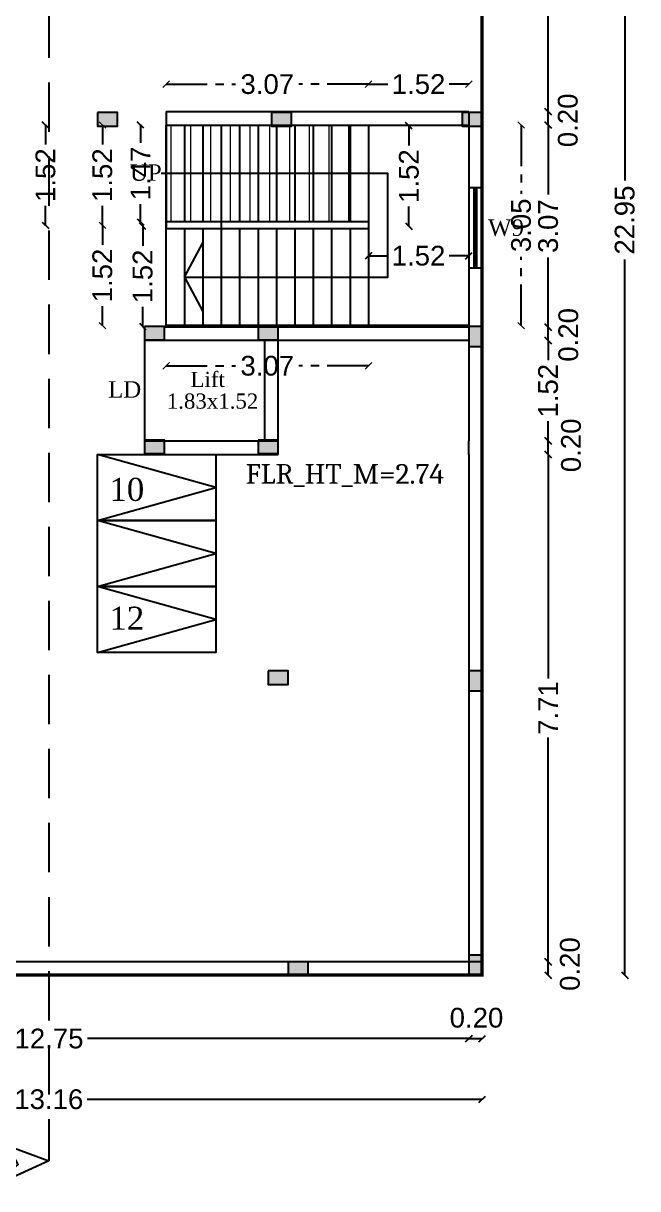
# Model space of a CAD drawing. Header units: metres. Extents: x -5144 to -5005, y 5368 to 5469.
# Drawn here: x -5132.72 to -5123.39, y 5393.25 to 5410.95 of the extents above; entities that cross this region are included whole.
import ezdxf

# ---------------------------------------------------------------- set-up
doc = ezdxf.new("R2010")
doc.units = ezdxf.units.M
doc.header["$MEASUREMENT"] = 0
for name, pattern in [('DASHED2', [0.375, 0.25, -0.125]), ('HIDDEN', [0.375, 0.25, -0.125]), ('PHANTOM2', [1.25, 0.625, -0.125, 0.125, -0.125, 0.125, -0.125])]:
    doc.linetypes.add(name, pattern=pattern)
for name, color, linetype in [('BLK_1_FLR_-1_BLT_UP_AREA', 9, 'Continuous'), ('BLK_1_FLR_-1_BLT_UP_AREA_DEDUCT', 13, 'Continuous'), ('BLK_1_FLR_-1_EXIT_WIDTH_STAIR', 2, 'Continuous'), ('BLK_1_FLR_-1_STAIR_1', 1, 'Continuous'), ('BLK_1_FLR_0_STAIR_1', 1, 'Continuous'), ('BLK_1_FLR_1-_EXIT_WIDTH_STAIR', 1, 'Continuous'), ('BLK_1_LVL_-1_BSMNT_COVERED_PARKING', 4, 'Continuous')]:
    doc.layers.add(name, color=color, linetype=linetype)
for name, color, linetype, lineweight in [('BLK_1_FLR_-1_LIFT_1', 30, 'Continuous', 0), ('BLK_1_FLR_-1_STAIR_1_FLIGHT_1', 7, 'Continuous', 0), ('BLK_1_FLR_-1_STAIR_1_FLIGHT_2', 7, 'Continuous', 0), ('BLK_1_FLR_-1_STAIR_1_LANDING_1', 7, 'Continuous', 0)]:
    doc.layers.add(name, color=color, linetype=linetype, lineweight=lineweight)
doc.styles.get("Standard").update_dxf_attribs({"font": 'arial.ttf'})
doc.styles.add('style1', font='arial.ttf')
doc.styles.add('style5', font='times.ttf')
doc.dimstyles.get("Standard").update_dxf_attribs({"dimtxt": 0.3, "dimasz": 0.1, "dimexe": 0.18, "dimexo": 0.0625, "dimgap": 0.09, "dimtad": 0, "dimzin": 0, "dimdsep": 46, "dimtxsty": 'Standard', "dimblk": 'OBLIQUE', "dimcen": 0.09, "dimse1": 1, "dimse2": 1, "dimclrt": 256, "dimadec": 0, "dimazin": 0, "dimtfac": 1, "dimtix": 1, "dimtofl": 0, "dimtmove": 1, "dimatfit": 3, "dimfxl": 0, "dimtolj": 1, "dimtzin": 0, "dimarcsym": 0})

# ---------------------------------------------------------------- blocks, each defined once
blk = doc.blocks.new('_OBLIQUE')
at = {"color": 0, "linetype": 'ByBlock'}
blk.add_line((-0.5, -0.5), (0.5, 0.5), dxfattribs=at)
blk = doc.blocks.new('*D88')
at = {"color": 0, "lineweight": -2}
for p, q in [((-5138.708, 5395.528), (-5132.917, 5395.528)), ((-5125.959, 5395.528), (-5131.75, 5395.528))]:
    blk.add_line(p, q, dxfattribs=at)
at = {"layer": 'Defpoints', "color": 0}
for p in [(-5138.708, 5396.493), (-5125.959, 5396.493), (-5125.959, 5395.528)]:
    blk.add_point(p, dxfattribs=at)
at = {"color": 0, "lineweight": -2, "xscale": 0.1, "yscale": 0.1, "zscale": 0.1, "rotation": 180}
blk.add_blockref('_OBLIQUE', (-5138.708, 5395.528), dxfattribs=at)
at = {"color": 0, "lineweight": -2, "xscale": 0.1, "yscale": 0.1, "zscale": 0.1}
blk.add_blockref('_OBLIQUE', (-5125.959, 5395.528), dxfattribs=at)
at = {"insert": (-5132.334, 5395.528), "char_height": 0.3, "attachment_point": 5}
blk.add_mtext('\\A1;12.75', dxfattribs=at)
blk = doc.blocks.new('*D89')
at = {"color": 0, "lineweight": -2}
blk.add_line((-5125.959, 5395.528), (-5125.756, 5395.528), dxfattribs=at)
at = {"layer": 'Defpoints', "color": 0}
for p in [(-5125.959, 5396.493), (-5125.756, 5396.493), (-5125.756, 5395.528)]:
    blk.add_point(p, dxfattribs=at)
at = {"color": 0, "lineweight": -2, "xscale": 0.1, "yscale": 0.1, "zscale": 0.1, "rotation": 180}
blk.add_blockref('_OBLIQUE', (-5125.959, 5395.528), dxfattribs=at)
at = {"color": 0, "lineweight": -2, "xscale": 0.1, "yscale": 0.1, "zscale": 0.1}
blk.add_blockref('_OBLIQUE', (-5125.756, 5395.528), dxfattribs=at)
at = {"insert": (-5125.841, 5395.844), "char_height": 0.3, "attachment_point": 5}
blk.add_mtext('\\A1;0.20', dxfattribs=at)
blk = doc.blocks.new('*D49')
at = {"color": 0, "lineweight": -2}
for p, q in [((-5138.918, 5394.606), (-5132.919, 5394.606)), ((-5125.756, 5394.606), (-5131.755, 5394.606))]:
    blk.add_line(p, q, dxfattribs=at)
at = {"layer": 'Defpoints', "color": 0}
for p in [(-5138.918, 5396.493), (-5125.756, 5396.493), (-5125.756, 5394.606)]:
    blk.add_point(p, dxfattribs=at)
at = {"color": 0, "lineweight": -2, "xscale": 0.1, "yscale": 0.1, "zscale": 0.1, "rotation": 180}
blk.add_blockref('_OBLIQUE', (-5138.918, 5394.606), dxfattribs=at)
at = {"color": 0, "lineweight": -2, "xscale": 0.1, "yscale": 0.1, "zscale": 0.1}
blk.add_blockref('_OBLIQUE', (-5125.756, 5394.606), dxfattribs=at)
at = {"insert": (-5132.337, 5394.606), "char_height": 0.3, "attachment_point": 5}
blk.add_mtext('\\A1;13.16', dxfattribs=at)
blk = doc.blocks.new('*D90')
at = {"color": 0, "lineweight": -2}
blk.add_line((-5124.752, 5396.493), (-5124.752, 5396.696), dxfattribs=at)
at = {"layer": 'Defpoints', "color": 0}
for p in [(-5126.251, 5396.696), (-5124.752, 5396.696), (-5126.251, 5396.493)]:
    blk.add_point(p, dxfattribs=at)
at = {"color": 0, "lineweight": -2, "xscale": 0.1, "yscale": 0.1, "zscale": 0.1}
for p, rotation in [((-5124.752, 5396.696), 90), ((-5124.752, 5396.493), 270)]:
    blk.add_blockref('_OBLIQUE', p, dxfattribs=dict(at, rotation=rotation))
at = {"insert": (-5124.421, 5396.661), "char_height": 0.3, "attachment_point": 5, "rotation": 90}
blk.add_mtext('\\A1;0.20', dxfattribs=at)
blk = doc.blocks.new('*D91')
at = {"color": 0, "lineweight": -2}
for p, q in [((-5124.752, 5404.405), (-5124.752, 5401)), ((-5124.752, 5396.696), (-5124.752, 5400.101))]:
    blk.add_line(p, q, dxfattribs=at)
at = {"layer": 'Defpoints', "color": 0}
for p in [(-5125.959, 5404.405), (-5124.752, 5404.405), (-5126.251, 5396.696)]:
    blk.add_point(p, dxfattribs=at)
at = {"color": 0, "lineweight": -2, "xscale": 0.1, "yscale": 0.1, "zscale": 0.1}
for p, rotation in [((-5124.752, 5404.405), 90), ((-5124.752, 5396.696), 270)]:
    blk.add_blockref('_OBLIQUE', p, dxfattribs=dict(at, rotation=rotation))
at = {"insert": (-5124.752, 5400.551), "char_height": 0.3, "attachment_point": 5, "rotation": 90}
blk.add_mtext('\\A1;7.71', dxfattribs=at)
blk = doc.blocks.new('*D92')
at = {"color": 0, "lineweight": -2}
blk.add_line((-5124.752, 5404.405), (-5124.752, 5404.61), dxfattribs=at)
at = {"layer": 'Defpoints', "color": 0}
for p in [(-5125.959, 5404.61), (-5124.752, 5404.61), (-5125.959, 5404.405)]:
    blk.add_point(p, dxfattribs=at)
at = {"color": 0, "lineweight": -2, "xscale": 0.1, "yscale": 0.1, "zscale": 0.1}
for p, rotation in [((-5124.752, 5404.61), 90), ((-5124.752, 5404.405), 270)]:
    blk.add_blockref('_OBLIQUE', p, dxfattribs=dict(at, rotation=rotation))
at = {"insert": (-5124.404, 5404.542), "char_height": 0.3, "attachment_point": 5, "rotation": 90}
blk.add_mtext('\\A1;0.20', dxfattribs=at)
blk = doc.blocks.new('*D93')
at = {"color": 0, "lineweight": -2}
for p, q in [((-5124.752, 5406.134), (-5124.752, 5405.836)), ((-5124.752, 5404.61), (-5124.752, 5404.908))]:
    blk.add_line(p, q, dxfattribs=at)
at = {"layer": 'Defpoints', "color": 0}
for p in [(-5125.959, 5406.134), (-5124.752, 5406.134), (-5125.959, 5404.61)]:
    blk.add_point(p, dxfattribs=at)
at = {"color": 0, "lineweight": -2, "xscale": 0.1, "yscale": 0.1, "zscale": 0.1}
for p, rotation in [((-5124.752, 5406.134), 90), ((-5124.752, 5404.61), 270)]:
    blk.add_blockref('_OBLIQUE', p, dxfattribs=dict(at, rotation=rotation))
at = {"insert": (-5124.752, 5405.372), "char_height": 0.3, "attachment_point": 5, "rotation": 90}
blk.add_mtext('\\A1;1.52', dxfattribs=at)
blk = doc.blocks.new('*D94')
at = {"color": 0, "lineweight": -2}
blk.add_line((-5124.752, 5406.134), (-5124.752, 5406.337), dxfattribs=at)
at = {"layer": 'Defpoints', "color": 0}
for p in [(-5125.959, 5406.337), (-5124.752, 5406.337), (-5125.959, 5406.134)]:
    blk.add_point(p, dxfattribs=at)
at = {"color": 0, "lineweight": -2, "xscale": 0.1, "yscale": 0.1, "zscale": 0.1}
for p, rotation in [((-5124.752, 5406.337), 90), ((-5124.752, 5406.134), 270)]:
    blk.add_blockref('_OBLIQUE', p, dxfattribs=dict(at, rotation=rotation))
at = {"insert": (-5124.445, 5406.221), "char_height": 0.3, "attachment_point": 5, "rotation": 90}
blk.add_mtext('\\A1;0.20', dxfattribs=at)
blk = doc.blocks.new('*D95')
at = {"color": 0, "lineweight": -2}
for p, q in [((-5124.752, 5409.409), (-5124.752, 5408.353)), ((-5124.752, 5406.337), (-5124.752, 5407.394))]:
    blk.add_line(p, q, dxfattribs=at)
at = {"layer": 'Defpoints', "color": 0}
for p in [(-5125.959, 5409.409), (-5124.752, 5409.409), (-5125.959, 5406.337)]:
    blk.add_point(p, dxfattribs=at)
at = {"color": 0, "lineweight": -2, "xscale": 0.1, "yscale": 0.1, "zscale": 0.1}
for p, rotation in [((-5124.752, 5409.409), 90), ((-5124.752, 5406.337), 270)]:
    blk.add_blockref('_OBLIQUE', p, dxfattribs=dict(at, rotation=rotation))
at = {"insert": (-5124.752, 5407.873), "char_height": 0.3, "attachment_point": 5, "rotation": 90}
blk.add_mtext('\\A1;3.07', dxfattribs=at)
blk = doc.blocks.new('*D96')
at = {"color": 0, "lineweight": -2}
blk.add_line((-5124.752, 5409.409), (-5124.752, 5409.612), dxfattribs=at)
at = {"layer": 'Defpoints', "color": 0}
for p in [(-5126.129, 5409.612), (-5124.752, 5409.612), (-5125.959, 5409.409)]:
    blk.add_point(p, dxfattribs=at)
at = {"color": 0, "lineweight": -2, "xscale": 0.1, "yscale": 0.1, "zscale": 0.1}
for p, rotation in [((-5124.752, 5409.612), 90), ((-5124.752, 5409.409), 270)]:
    blk.add_blockref('_OBLIQUE', p, dxfattribs=dict(at, rotation=rotation))
at = {"insert": (-5124.453, 5409.48), "char_height": 0.3, "attachment_point": 5, "rotation": 90}
blk.add_mtext('\\A1;0.20', dxfattribs=at)
blk = doc.blocks.new('*D97')
at = {"color": 0, "lineweight": -2}
for p, q in [((-5124.752, 5419.237), (-5124.752, 5414.903)), ((-5124.752, 5409.612), (-5124.752, 5413.947))]:
    blk.add_line(p, q, dxfattribs=at)
at = {"layer": 'Defpoints', "color": 0}
for p in [(-5125.756, 5419.237), (-5124.752, 5419.237), (-5126.129, 5409.612)]:
    blk.add_point(p, dxfattribs=at)
at = {"color": 0, "lineweight": -2, "xscale": 0.1, "yscale": 0.1, "zscale": 0.1}
for p, rotation in [((-5124.752, 5419.237), 90), ((-5124.752, 5409.612), 270)]:
    blk.add_blockref('_OBLIQUE', p, dxfattribs=dict(at, rotation=rotation))
at = {"insert": (-5124.752, 5414.425), "char_height": 0.3, "attachment_point": 5, "rotation": 90}
blk.add_mtext('\\A1;9.62', dxfattribs=at)
blk = doc.blocks.new('*D98')
at = {"color": 0, "lineweight": -2}
for p, q in [((-5123.589, 5419.438), (-5123.589, 5408.565)), ((-5123.589, 5396.493), (-5123.589, 5407.365))]:
    blk.add_line(p, q, dxfattribs=at)
at = {"layer": 'Defpoints', "color": 0}
for p in [(-5125.756, 5419.438), (-5125.756, 5396.493), (-5123.589, 5396.493)]:
    blk.add_point(p, dxfattribs=at)
at = {"color": 0, "lineweight": -2, "xscale": 0.1, "yscale": 0.1, "zscale": 0.1}
for p, rotation in [((-5123.589, 5419.438), 90), ((-5123.589, 5396.493), 270)]:
    blk.add_blockref('_OBLIQUE', p, dxfattribs=dict(at, rotation=rotation))
at = {"insert": (-5123.589, 5407.965), "char_height": 0.3, "attachment_point": 5, "rotation": 90}
blk.add_mtext('\\A1;22.95', dxfattribs=at)
blk = doc.blocks.new('*D51')
at = {"color": 0, "lineweight": -2}
for p, q in [((-5126.867, 5409.395), (-5126.867, 5409.097)), ((-5126.867, 5407.871), (-5126.867, 5408.169))]:
    blk.add_line(p, q, dxfattribs=at)
at = {"layer": 'Defpoints', "color": 0}
for p in [(-5127.483, 5409.395), (-5127.483, 5407.871), (-5126.867, 5407.871)]:
    blk.add_point(p, dxfattribs=at)
at = {"color": 0, "lineweight": -2, "xscale": 0.1, "yscale": 0.1, "zscale": 0.1}
for p, rotation in [((-5126.867, 5409.395), 90), ((-5126.867, 5407.871), 270)]:
    blk.add_blockref('_OBLIQUE', p, dxfattribs=dict(at, rotation=rotation))
at = {"insert": (-5126.867, 5408.633), "char_height": 0.3, "attachment_point": 5, "rotation": 90}
blk.add_mtext('\\A1;1.52', dxfattribs=at)
blk = doc.blocks.new('*D52')
at = {"color": 0, "lineweight": -2}
for p, q in [((-5130.911, 5407.871), (-5130.911, 5407.573)), ((-5130.911, 5406.347), (-5130.911, 5406.645))]:
    blk.add_line(p, q, dxfattribs=at)
at = {"layer": 'Defpoints', "color": 0}
for p in [(-5127.483, 5407.871), (-5130.911, 5406.347), (-5127.483, 5406.347)]:
    blk.add_point(p, dxfattribs=at)
at = {"color": 0, "lineweight": -2, "xscale": 0.1, "yscale": 0.1, "zscale": 0.1}
for p, rotation in [((-5130.911, 5407.871), 90), ((-5130.911, 5406.347), 270)]:
    blk.add_blockref('_OBLIQUE', p, dxfattribs=dict(at, rotation=rotation))
at = {"insert": (-5130.911, 5407.109), "char_height": 0.3, "attachment_point": 5, "rotation": 90}
blk.add_mtext('\\A1;1.52', dxfattribs=at)
blk = doc.blocks.new('*D99')
at = {"color": 0, "lineweight": -2}
for p, q in [((-5127.483, 5407.422), (-5127.185, 5407.422)), ((-5125.959, 5407.422), (-5126.257, 5407.422))]:
    blk.add_line(p, q, dxfattribs=at)
at = {"layer": 'Defpoints', "color": 0}
for p in [(-5127.483, 5407.646), (-5125.959, 5407.646), (-5125.959, 5407.422)]:
    blk.add_point(p, dxfattribs=at)
at = {"color": 0, "lineweight": -2, "xscale": 0.1, "yscale": 0.1, "zscale": 0.1, "rotation": 180}
blk.add_blockref('_OBLIQUE', (-5127.483, 5407.422), dxfattribs=at)
at = {"color": 0, "lineweight": -2, "xscale": 0.1, "yscale": 0.1, "zscale": 0.1}
blk.add_blockref('_OBLIQUE', (-5125.959, 5407.422), dxfattribs=at)
at = {"insert": (-5126.721, 5407.422), "char_height": 0.3, "attachment_point": 5}
blk.add_mtext('\\A1;1.52', dxfattribs=at)
blk = doc.blocks.new('*D203')
at = {"layer": 'BLK_1_FLR_-1_STAIR_1_FLIGHT_1', "color": 0, "linetype": 'PHANTOM2', "lineweight": -2}
for p, q in [((-5130.556, 5410.029), (-5129.499, 5410.029)), ((-5127.483, 5410.029), (-5128.54, 5410.029))]:
    blk.add_line(p, q, dxfattribs=at)
at = {"layer": 'Defpoints', "color": 0}
for p in [(-5127.483, 5410.029), (-5130.556, 5409.116), (-5127.483, 5409.116)]:
    blk.add_point(p, dxfattribs=at)
at = {"layer": 'BLK_1_FLR_-1_STAIR_1_FLIGHT_1', "color": 0, "lineweight": -2, "xscale": 0.1, "yscale": 0.1, "zscale": 0.1, "rotation": 180}
blk.add_blockref('_OBLIQUE', (-5130.556, 5410.029), dxfattribs=at)
at = {"layer": 'BLK_1_FLR_-1_STAIR_1_FLIGHT_1', "color": 0, "lineweight": -2, "xscale": 0.1, "yscale": 0.1, "zscale": 0.1}
blk.add_blockref('_OBLIQUE', (-5127.483, 5410.029), dxfattribs=at)
at = {"layer": 'BLK_1_FLR_-1_STAIR_1_FLIGHT_1', "insert": (-5129.019, 5410.029), "char_height": 0.3, "attachment_point": 5}
blk.add_mtext('\\A1;{\\C1;3.07}', dxfattribs=at)
blk = doc.blocks.new('*D204')
at = {"layer": 'BLK_1_FLR_-1_STAIR_1_FLIGHT_2', "color": 0, "linetype": 'PHANTOM2', "lineweight": -2}
for p, q in [((-5130.556, 5405.75), (-5129.499, 5405.75)), ((-5127.483, 5405.75), (-5128.54, 5405.75))]:
    blk.add_line(p, q, dxfattribs=at)
at = {"layer": 'Defpoints', "color": 0}
for p in [(-5130.556, 5406.926), (-5127.483, 5406.926), (-5127.483, 5405.75)]:
    blk.add_point(p, dxfattribs=at)
at = {"layer": 'BLK_1_FLR_-1_STAIR_1_FLIGHT_2', "color": 0, "lineweight": -2, "xscale": 0.1, "yscale": 0.1, "zscale": 0.1, "rotation": 180}
blk.add_blockref('_OBLIQUE', (-5130.556, 5405.75), dxfattribs=at)
at = {"layer": 'BLK_1_FLR_-1_STAIR_1_FLIGHT_2', "color": 0, "lineweight": -2, "xscale": 0.1, "yscale": 0.1, "zscale": 0.1}
blk.add_blockref('_OBLIQUE', (-5127.483, 5405.75), dxfattribs=at)
at = {"layer": 'BLK_1_FLR_-1_STAIR_1_FLIGHT_2', "insert": (-5129.019, 5405.75), "char_height": 0.3, "attachment_point": 5}
blk.add_mtext('\\A1;{\\C1;3.07}', dxfattribs=at)
blk = doc.blocks.new('*D205')
at = {"layer": 'BLK_1_FLR_-1_STAIR_1_FLIGHT_1', "color": 0, "linetype": 'PHANTOM2', "lineweight": -2}
for p, q in [((-5131.523, 5409.409), (-5131.523, 5409.111)), ((-5131.523, 5407.885), (-5131.523, 5408.183))]:
    blk.add_line(p, q, dxfattribs=at)
at = {"layer": 'Defpoints', "color": 0}
for p in [(-5131.523, 5409.409), (-5130.556, 5409.409), (-5130.556, 5407.885)]:
    blk.add_point(p, dxfattribs=at)
at = {"layer": 'BLK_1_FLR_-1_STAIR_1_FLIGHT_1', "color": 0, "lineweight": -2, "xscale": 0.1, "yscale": 0.1, "zscale": 0.1}
for p, rotation in [((-5131.523, 5409.409), 90), ((-5131.523, 5407.885), 270)]:
    blk.add_blockref('_OBLIQUE', p, dxfattribs=dict(at, rotation=rotation))
at = {"layer": 'BLK_1_FLR_-1_STAIR_1_FLIGHT_1', "insert": (-5131.523, 5408.647), "char_height": 0.3, "attachment_point": 5, "rotation": 90}
blk.add_mtext('\\A1;{\\C2;1.52}', dxfattribs=at)
blk = doc.blocks.new('*D206')
at = {"layer": 'BLK_1_FLR_-1_STAIR_1_FLIGHT_2', "color": 0, "linetype": 'PHANTOM2', "lineweight": -2}
for p, q in [((-5131.523, 5407.885), (-5131.523, 5407.587)), ((-5131.523, 5406.361), (-5131.523, 5406.659))]:
    blk.add_line(p, q, dxfattribs=at)
at = {"layer": 'Defpoints', "color": 0}
for p in [(-5130.556, 5407.885), (-5131.523, 5406.361), (-5130.277, 5406.361)]:
    blk.add_point(p, dxfattribs=at)
at = {"layer": 'BLK_1_FLR_-1_STAIR_1_FLIGHT_2', "color": 0, "lineweight": -2, "xscale": 0.1, "yscale": 0.1, "zscale": 0.1}
for p, rotation in [((-5131.523, 5407.885), 90), ((-5131.523, 5406.361), 270)]:
    blk.add_blockref('_OBLIQUE', p, dxfattribs=dict(at, rotation=rotation))
at = {"layer": 'BLK_1_FLR_-1_STAIR_1_FLIGHT_2', "insert": (-5131.523, 5407.123), "char_height": 0.3, "attachment_point": 5, "rotation": 90}
blk.add_mtext('\\A1;{\\C2;1.52}', dxfattribs=at)
blk = doc.blocks.new('*D208')
at = {"layer": 'BLK_1_FLR_-1_STAIR_1_LANDING_1', "color": 0, "linetype": 'PHANTOM2', "lineweight": -2}
for p, q in [((-5125.163, 5409.409), (-5125.163, 5408.366)), ((-5125.163, 5406.361), (-5125.163, 5407.405))]:
    blk.add_line(p, q, dxfattribs=at)
at = {"layer": 'Defpoints', "color": 0}
for p in [(-5126.81, 5409.409), (-5126.097, 5406.361), (-5125.163, 5406.361)]:
    blk.add_point(p, dxfattribs=at)
at = {"layer": 'BLK_1_FLR_-1_STAIR_1_LANDING_1', "color": 0, "lineweight": -2, "xscale": 0.1, "yscale": 0.1, "zscale": 0.1}
for p, rotation in [((-5125.163, 5409.409), 90), ((-5125.163, 5406.361), 270)]:
    blk.add_blockref('_OBLIQUE', p, dxfattribs=dict(at, rotation=rotation))
at = {"layer": 'BLK_1_FLR_-1_STAIR_1_LANDING_1', "insert": (-5125.163, 5407.885), "char_height": 0.3, "attachment_point": 5, "rotation": 90}
blk.add_mtext('\\A1;{\\C1;3.05}', dxfattribs=at)
blk = doc.blocks.new('*D207')
at = {"layer": 'BLK_1_FLR_-1_STAIR_1_LANDING_1', "color": 0, "linetype": 'PHANTOM2', "lineweight": -2}
for p, q in [((-5127.483, 5410.029), (-5127.185, 5410.029)), ((-5125.959, 5410.029), (-5126.257, 5410.029))]:
    blk.add_line(p, q, dxfattribs=at)
at = {"layer": 'Defpoints', "color": 0}
for p in [(-5125.959, 5410.029), (-5127.483, 5409.409), (-5125.959, 5409.409)]:
    blk.add_point(p, dxfattribs=at)
at = {"layer": 'BLK_1_FLR_-1_STAIR_1_LANDING_1', "color": 0, "lineweight": -2, "xscale": 0.1, "yscale": 0.1, "zscale": 0.1, "rotation": 180}
blk.add_blockref('_OBLIQUE', (-5127.483, 5410.029), dxfattribs=at)
at = {"layer": 'BLK_1_FLR_-1_STAIR_1_LANDING_1', "color": 0, "lineweight": -2, "xscale": 0.1, "yscale": 0.1, "zscale": 0.1}
blk.add_blockref('_OBLIQUE', (-5125.959, 5410.029), dxfattribs=at)
at = {"layer": 'BLK_1_FLR_-1_STAIR_1_LANDING_1', "insert": (-5126.721, 5410.029), "char_height": 0.3, "attachment_point": 5}
blk.add_mtext('\\A1;{\\C2;1.52}', dxfattribs=at)
blk = doc.blocks.new('*D209')
at = {"layer": 'BLK_1_FLR_1-_EXIT_WIDTH_STAIR', "color": 0, "linetype": 'PHANTOM2', "lineweight": -2}
for p, q in [((-5132.387, 5409.409), (-5132.387, 5409.111)), ((-5132.387, 5407.885), (-5132.387, 5408.183))]:
    blk.add_line(p, q, dxfattribs=at)
at = {"layer": 'Defpoints', "color": 0}
for p in [(-5132.387, 5409.409), (-5130.556, 5409.409), (-5130.556, 5407.885)]:
    blk.add_point(p, dxfattribs=at)
at = {"layer": 'BLK_1_FLR_1-_EXIT_WIDTH_STAIR', "color": 0, "lineweight": -2, "xscale": 0.1, "yscale": 0.1, "zscale": 0.1}
for p, rotation in [((-5132.387, 5409.409), 90), ((-5132.387, 5407.885), 270)]:
    blk.add_blockref('_OBLIQUE', p, dxfattribs=dict(at, rotation=rotation))
at = {"layer": 'BLK_1_FLR_1-_EXIT_WIDTH_STAIR', "insert": (-5132.387, 5408.647), "char_height": 0.3, "attachment_point": 5, "rotation": 90}
blk.add_mtext('\\A1;1.52', dxfattribs=at)
blk = doc.blocks.new('*D227')
at = {"layer": 'BLK_1_FLR_-1_EXIT_WIDTH_STAIR', "color": 0, "lineweight": -2}
for p, q in [((-5130.944, 5409.409), (-5130.944, 5409.138)), ((-5130.944, 5407.936), (-5130.944, 5408.207))]:
    blk.add_line(p, q, dxfattribs=at)
at = {"layer": 'Defpoints', "color": 0}
for p in [(-5130.556, 5409.409), (-5130.944, 5407.936), (-5130.556, 5407.936)]:
    blk.add_point(p, dxfattribs=at)
at = {"layer": 'BLK_1_FLR_-1_EXIT_WIDTH_STAIR', "color": 0, "lineweight": -2, "xscale": 0.1, "yscale": 0.1, "zscale": 0.1}
for p, rotation in [((-5130.944, 5409.409), 90), ((-5130.944, 5407.936), 270)]:
    blk.add_blockref('_OBLIQUE', p, dxfattribs=dict(at, rotation=rotation))
at = {"layer": 'BLK_1_FLR_-1_EXIT_WIDTH_STAIR', "insert": (-5130.944, 5408.673), "char_height": 0.3, "attachment_point": 5, "rotation": 90}
blk.add_mtext('\\A1;1.47', dxfattribs=at)

msp = doc.modelspace()

# ---------------------------------------------------------------- hatches: boundary and pattern name
at = {"linetype": 'Continuous'}
h = msp.add_hatch(color=256, dxfattribs=at)
h.dxf.hatch_style = 1
h.paths.add_polyline_path([(-5131.293, 5409.496), (-5131.293, 5409.597), (-5131.598, 5409.597), (-5131.598, 5409.477)])
h.paths.add_polyline_path([(-5131.293, 5409.394), (-5131.293, 5409.496), (-5131.598, 5409.477), (-5131.598, 5409.394)])
h = msp.add_hatch(color=256, dxfattribs=at)
h.dxf.hatch_style = 1
h.paths.add_polyline_path([(-5128.651, 5409.496), (-5128.651, 5409.597), (-5128.956, 5409.597), (-5128.956, 5409.477)])
h.paths.add_polyline_path([(-5128.651, 5409.394), (-5128.651, 5409.496), (-5128.956, 5409.477), (-5128.956, 5409.394)])
h = msp.add_hatch(color=256, dxfattribs=at)
h.dxf.hatch_style = 1
h.paths.add_polyline_path([(-5125.756, 5409.496), (-5125.756, 5409.597), (-5126.06, 5409.597), (-5126.06, 5409.477)])
h.paths.add_polyline_path([(-5125.756, 5409.394), (-5125.756, 5409.496), (-5126.06, 5409.477), (-5126.06, 5409.394)])
h = msp.add_hatch(color=256, dxfattribs=at)
h.dxf.hatch_style = 1
h.paths.add_polyline_path([(-5130.581, 5406.246), (-5130.581, 5406.347), (-5130.886, 5406.347), (-5130.886, 5406.227)])
h.paths.add_polyline_path([(-5130.581, 5406.144), (-5130.581, 5406.246), (-5130.886, 5406.227), (-5130.886, 5406.144)])
h = msp.add_hatch(color=256, dxfattribs=at)
h.dxf.hatch_style = 1
h.paths.add_polyline_path([(-5128.854, 5406.246), (-5128.854, 5406.347), (-5129.159, 5406.347), (-5129.159, 5406.227)])
h.paths.add_polyline_path([(-5128.854, 5406.144), (-5128.854, 5406.246), (-5129.159, 5406.227), (-5129.159, 5406.144)])
h = msp.add_hatch(color=256, dxfattribs=at)
h.dxf.hatch_style = 1
h.paths.add_polyline_path([(-5125.858, 5406.347), (-5125.959, 5406.347), (-5125.959, 5406.042), (-5125.839, 5406.042)])
h.paths.add_polyline_path([(-5125.756, 5406.347), (-5125.858, 5406.347), (-5125.839, 5406.042), (-5125.756, 5406.042)])
h = msp.add_hatch(color=256, dxfattribs=at)
h.dxf.hatch_style = 1
h.paths.add_polyline_path([(-5130.581, 5404.519), (-5130.581, 5404.62), (-5130.886, 5404.62), (-5130.886, 5404.5)])
h.paths.add_polyline_path([(-5130.581, 5404.417), (-5130.581, 5404.519), (-5130.886, 5404.5), (-5130.886, 5404.417)])
h = msp.add_hatch(color=256, dxfattribs=at)
h.dxf.hatch_style = 1
h.paths.add_polyline_path([(-5128.854, 5404.519), (-5128.854, 5404.62), (-5129.159, 5404.62), (-5129.159, 5404.5)])
h.paths.add_polyline_path([(-5128.854, 5404.417), (-5128.854, 5404.519), (-5129.159, 5404.5), (-5129.159, 5404.417)])
h = msp.add_hatch(color=256, dxfattribs=at)
h.dxf.hatch_style = 1
h.paths.add_polyline_path([(-5128.702, 5401.014), (-5128.702, 5401.115), (-5129.007, 5401.115), (-5129.007, 5400.995)])
h.paths.add_polyline_path([(-5128.702, 5400.911), (-5128.702, 5401.014), (-5129.007, 5400.995), (-5129.007, 5400.911)])
h = msp.add_hatch(color=256, dxfattribs=at)
h.dxf.hatch_style = 1
h.paths.add_polyline_path([(-5125.856, 5400.81), (-5125.756, 5400.81), (-5125.756, 5401.115), (-5125.876, 5401.115)])
h.paths.add_polyline_path([(-5125.959, 5400.81), (-5125.856, 5400.81), (-5125.876, 5401.115), (-5125.959, 5401.115)])
h = msp.add_hatch(color=256, dxfattribs=at)
h.dxf.hatch_style = 1
h.paths.add_polyline_path([(-5125.858, 5396.797), (-5125.959, 5396.797), (-5125.959, 5396.493), (-5125.839, 5396.493)])
h.paths.add_polyline_path([(-5125.756, 5396.797), (-5125.858, 5396.797), (-5125.839, 5396.493), (-5125.756, 5396.493)])
h = msp.add_hatch(color=256, dxfattribs=at)
h.dxf.hatch_style = 1
h.paths.add_polyline_path([(-5128.397, 5396.595), (-5128.397, 5396.696), (-5128.702, 5396.696), (-5128.702, 5396.576)])
h.paths.add_polyline_path([(-5128.397, 5396.493), (-5128.397, 5396.595), (-5128.702, 5396.576), (-5128.702, 5396.493)])

# ---------------------------------------------------------------- linework, layer by layer
for p, q in [((-5125.756, 5414.314), (-5125.756, 5396.493)), ((-5130.556, 5409.612), (-5125.959, 5409.612)), ((-5130.556, 5409.612), (-5130.556, 5407.936)), ((-5125.959, 5409.612), (-5125.959, 5404.61)), ((-5130.556, 5409.409), (-5125.959, 5409.409)), ((-5130.556, 5409.409), (-5130.556, 5407.834)), ((-5130.277, 5409.409), (-5130.277, 5407.936)), ((-5129.997, 5409.409), (-5129.997, 5407.936)), ((-5129.718, 5409.409), (-5129.718, 5407.936)), ((-5129.439, 5409.409), (-5129.439, 5407.936)), ((-5129.159, 5409.409), (-5129.159, 5407.936)), ((-5128.88, 5409.409), (-5128.88, 5407.936)), ((-5128.6, 5409.409), (-5128.6, 5407.936)), ((-5128.321, 5409.409), (-5128.321, 5407.936)), ((-5128.042, 5409.409), (-5128.042, 5407.936)), ((-5127.762, 5409.409), (-5127.762, 5407.936)), ((-5127.483, 5409.409), (-5127.483, 5407.936)), ((-5127.483, 5409.395), (-5127.483, 5407.82)), ((-5125.959, 5409.409), (-5125.959, 5406.361)), ((-5125.959, 5409.395), (-5125.959, 5406.347)), ((-5127.483, 5407.936), (-5130.556, 5407.936)), ((-5129.718, 5407.936), (-5129.718, 5407.834)), ((-5129.439, 5407.936), (-5129.439, 5407.936)), ((-5127.483, 5407.936), (-5127.483, 5407.835)), ((-5127.483, 5407.834), (-5130.556, 5407.834)), ((-5128.854, 5406.337), (-5130.581, 5406.337)), ((-5125.959, 5406.337), (-5129.439, 5406.337)), ((-5128.854, 5404.405), (-5128.854, 5406.337)), ((-5125.959, 5406.134), (-5129.159, 5406.134)), ((-5129.159, 5404.61), (-5128.854, 5404.61)), ((-5125.959, 5404.405), (-5125.959, 5404.61)), ((-5130.886, 5404.405), (-5128.854, 5404.405)), ((-5129.159, 5404.405), (-5128.854, 5404.405)), ((-5125.959, 5404.405), (-5125.959, 5396.493)), ((-5125.756, 5396.696), (-5138.718, 5396.696)), ((-5125.756, 5396.493), (-5138.918, 5396.493)), ((-5128.905, 5396.493), (-5128.702, 5396.493))]:
    msp.add_line(p, q, dxfattribs=at)
for p, q in [((-5125.959, 5408.46), (-5125.756, 5408.46)), ((-5125.877, 5407.24), (-5125.877, 5408.46)), ((-5125.857, 5407.24), (-5125.857, 5408.46)), ((-5125.837, 5407.24), (-5125.837, 5408.46)), ((-5125.959, 5407.24), (-5125.756, 5407.24))]:
    msp.add_line(p, q)
at = {"linetype": 'DASHED2', "ltscale": 6}
for p, q in [((-5130.277, 5407.834), (-5130.277, 5406.361)), ((-5129.997, 5407.834), (-5129.997, 5406.361)), ((-5129.718, 5407.834), (-5129.718, 5406.361)), ((-5129.718, 5407.82), (-5129.718, 5406.347)), ((-5129.439, 5407.834), (-5129.439, 5406.361)), ((-5129.439, 5407.82), (-5129.439, 5406.347)), ((-5129.159, 5407.835), (-5129.159, 5406.361)), ((-5129.159, 5407.82), (-5129.159, 5406.347)), ((-5128.88, 5407.835), (-5128.88, 5406.361)), ((-5128.88, 5407.82), (-5128.88, 5406.347)), ((-5128.6, 5407.835), (-5128.6, 5406.361)), ((-5128.6, 5407.82), (-5128.6, 5406.347)), ((-5128.321, 5407.835), (-5128.321, 5406.361)), ((-5128.321, 5407.82), (-5128.321, 5406.347)), ((-5128.042, 5407.835), (-5128.042, 5406.361)), ((-5128.042, 5407.82), (-5128.042, 5406.347)), ((-5127.762, 5407.835), (-5127.762, 5406.361)), ((-5127.762, 5407.82), (-5127.762, 5406.347)), ((-5127.483, 5407.835), (-5127.483, 5406.361)), ((-5127.483, 5407.82), (-5127.483, 5406.347))]:
    msp.add_line(p, q, dxfattribs=at)
at = {"ltscale": 10}
for p, q in [((-5129.799, 5403.904), (-5131.598, 5404.405)), ((-5131.598, 5403.402), (-5129.799, 5403.904)), ((-5129.799, 5402.9), (-5131.598, 5403.402)), ((-5131.598, 5402.399), (-5129.799, 5402.9)), ((-5129.799, 5401.897), (-5131.598, 5402.399)), ((-5131.598, 5401.395), (-5129.799, 5401.897))]:
    msp.add_line(p, q, dxfattribs=at)
at = {"linetype": 'HIDDEN', "ltscale": 3}
msp.add_lwpolyline([(-5132.337, 5421.305), (-5132.337, 5393.672)], dxfattribs=at)
at = {"color": 5, "const_width": 0.05}
msp.add_lwpolyline([(-5139.319, 5418.419), (-5125.756, 5419.438), (-5125.756, 5396.493), (-5138.918, 5396.493), (-5139.213, 5401.123), (-5139.233, 5401.427), (-5139.319, 5402.782)], close=True, dxfattribs=at)
at = {"ltscale": 2.5}
msp.add_lwpolyline([(-5125.756, 5396.493), (-5125.756, 5414.314), (-5125.756, 5419.438), (-5139.319, 5418.419), (-5139.319, 5407.973), (-5139.319, 5402.782), (-5138.918, 5396.493), (-5125.756, 5396.493)], dxfattribs=at)
at = {"linetype": 'Continuous'}
for points in [[(-5131.598, 5409.597), (-5131.598, 5409.394), (-5131.293, 5409.394), (-5131.293, 5409.597)], [(-5128.956, 5409.597), (-5128.956, 5409.394), (-5128.651, 5409.394), (-5128.651, 5409.597)], [(-5126.06, 5409.597), (-5126.06, 5409.394), (-5125.756, 5409.394), (-5125.756, 5409.597)], [(-5130.886, 5406.347), (-5130.886, 5406.144), (-5130.581, 5406.144), (-5130.581, 5406.347)], [(-5129.159, 5406.347), (-5129.159, 5406.144), (-5128.854, 5406.144), (-5128.854, 5406.347)], [(-5125.959, 5406.042), (-5125.756, 5406.042), (-5125.756, 5406.347), (-5125.959, 5406.347)], [(-5130.886, 5404.61), (-5129.058, 5404.61), (-5129.058, 5406.134), (-5130.886, 5406.134)], [(-5130.886, 5404.62), (-5130.886, 5404.417), (-5130.581, 5404.417), (-5130.581, 5404.62)], [(-5129.159, 5404.62), (-5129.159, 5404.417), (-5128.854, 5404.417), (-5128.854, 5404.62)], [(-5129.007, 5401.115), (-5129.007, 5400.911), (-5128.702, 5400.911), (-5128.702, 5401.115)], [(-5125.756, 5401.115), (-5125.959, 5401.115), (-5125.959, 5400.81), (-5125.756, 5400.81)], [(-5125.959, 5396.493), (-5125.756, 5396.493), (-5125.756, 5396.797), (-5125.959, 5396.797)], [(-5128.702, 5396.696), (-5128.702, 5396.493), (-5128.397, 5396.493), (-5128.397, 5396.696)]]:
    msp.add_lwpolyline(points, close=True, dxfattribs=at)
for points in [[(-5130.277, 5407.098), (-5127.189, 5407.098), (-5127.189, 5408.673), (-5130.63, 5408.673)], [(-5130.277, 5407.098), (-5129.997, 5407.62)], [(-5130.277, 5407.098), (-5129.997, 5406.576)], [(-5132.337, 5393.672), (-5133.269, 5393.248), (-5132.804, 5393.618), (-5132.956, 5393.902), (-5132.337, 5393.672)]]:
    msp.add_lwpolyline(points)
at = {"ltscale": 10}
for points in [[(-5129.799, 5404.405), (-5129.799, 5403.402), (-5131.598, 5403.402), (-5131.598, 5404.405)], [(-5129.799, 5403.402), (-5129.799, 5402.399), (-5131.598, 5402.399), (-5131.598, 5403.402)], [(-5129.799, 5402.399), (-5129.799, 5401.395), (-5131.598, 5401.395), (-5131.598, 5402.399)]]:
    msp.add_lwpolyline(points, close=True, dxfattribs=at)
at = {"layer": 'BLK_1_FLR_-1_BLT_UP_AREA', "color": 13}
msp.add_lwpolyline([(-5139.319, 5418.419), (-5125.756, 5419.438), (-5125.756, 5396.493), (-5138.918, 5396.493), (-5139.213, 5401.123), (-5139.233, 5401.427), (-5139.319, 5402.782)], close=True, dxfattribs=at)
at = {"layer": 'BLK_1_FLR_-1_BLT_UP_AREA_DEDUCT', "color": 13}
msp.add_lwpolyline([(-5139.319, 5418.419), (-5125.756, 5419.438), (-5125.756, 5396.493), (-5138.918, 5396.493), (-5139.213, 5401.123), (-5139.233, 5401.427), (-5139.319, 5402.782)], close=True, dxfattribs=at)
at = {"layer": 'BLK_1_FLR_-1_LIFT_1', "color": 30}
msp.add_lwpolyline([(-5130.886, 5404.61), (-5129.058, 5404.61), (-5129.058, 5406.134), (-5130.886, 5406.134)], close=True, dxfattribs=at)
at = {"layer": 'BLK_1_FLR_-1_STAIR_1_FLIGHT_1', "color": 7}
for p, q in [((-5130.483, 5409.409), (-5130.483, 5407.936)), ((-5130.183, 5409.409), (-5130.183, 5407.936)), ((-5129.883, 5409.409), (-5129.883, 5407.936)), ((-5129.583, 5409.409), (-5129.583, 5407.936)), ((-5129.283, 5409.409), (-5129.283, 5407.936)), ((-5128.983, 5409.409), (-5128.983, 5407.936)), ((-5128.683, 5409.409), (-5128.683, 5407.936)), ((-5128.383, 5409.409), (-5128.383, 5407.936)), ((-5128.083, 5409.409), (-5128.083, 5407.936)), ((-5127.783, 5409.409), (-5127.783, 5407.936)), ((-5127.483, 5409.409), (-5127.483, 5407.936))]:
    msp.add_line(p, q, dxfattribs=at)
at = {"layer": 'BLK_1_FLR_-1_STAIR_1_FLIGHT_1'}
msp.add_lwpolyline([(-5130.556, 5407.936), (-5127.483, 5407.936), (-5127.483, 5409.409), (-5130.556, 5409.409)], close=True, dxfattribs=at)
at = {"layer": 'BLK_1_FLR_-1_STAIR_1_FLIGHT_2', "color": 7}
for p, q in [((-5130.277, 5407.834), (-5130.277, 5406.361)), ((-5129.997, 5407.834), (-5129.997, 5406.361)), ((-5129.718, 5407.834), (-5129.718, 5406.361)), ((-5129.439, 5407.834), (-5129.439, 5406.361)), ((-5129.159, 5407.835), (-5129.159, 5406.361)), ((-5128.88, 5407.835), (-5128.88, 5406.361)), ((-5128.6, 5407.835), (-5128.6, 5406.361)), ((-5128.321, 5407.835), (-5128.321, 5406.361)), ((-5128.042, 5407.835), (-5128.042, 5406.361)), ((-5127.762, 5407.835), (-5127.762, 5406.361)), ((-5127.483, 5407.835), (-5127.483, 5406.361))]:
    msp.add_line(p, q, dxfattribs=at)
at = {"layer": 'BLK_1_FLR_-1_STAIR_1_FLIGHT_2'}
msp.add_lwpolyline([(-5130.556, 5407.834), (-5127.483, 5407.834), (-5127.483, 5406.361), (-5130.556, 5406.361)], close=True, dxfattribs=at)
at = {"layer": 'BLK_1_FLR_-1_STAIR_1_LANDING_1'}
msp.add_lwpolyline([(-5127.483, 5409.409), (-5125.959, 5409.409), (-5125.959, 5406.361), (-5127.483, 5406.361)], close=True, dxfattribs=at)
at = {"layer": 'BLK_1_FLR_0_STAIR_1'}
msp.add_lwpolyline([(-5130.556, 5409.409), (-5125.959, 5409.409), (-5125.959, 5406.361), (-5130.556, 5406.361)], close=True, dxfattribs=at)
at = {"layer": 'BLK_1_LVL_-1_BSMNT_COVERED_PARKING', "color": 4}
msp.add_lwpolyline([(-5125.756, 5419.438), (-5139.319, 5418.419), (-5139.319, 5402.782), (-5139.319, 5402.782), (-5138.918, 5396.493), (-5125.756, 5396.493)], close=True, dxfattribs=at)

# ---------------------------------------------------------------- texts
at = {"style": 'style5'}
for s, height, p in [('Lift', 0.23, (-5130.184, 5405.429)), ('LD', 0.25, (-5131.437, 5405.267)), ('1.83x1.52', 0.23, (-5130.545, 5405.1)), ('10', 0.35, (-5131.416, 5403.698)), ('12', 0.35, (-5131.416, 5401.741))]:
    msp.add_text(s, height=height, dxfattribs=at).set_placement(p)
at = {"char_height": 0.25, "width": 0.52799, "style": 'style5'}
for s, insert, attachment_point in [('UP', (-5130.864, 5408.812), 2), ('W9', (-5125.392, 5407.719), 8)]:
    msp.add_mtext(s, dxfattribs=dict(at, insert=insert, attachment_point=attachment_point))
at = {"layer": 'BLK_1_FLR_-1_STAIR_1', "insert": (-5129.348, 5404.259), "char_height": 0.3, "attachment_point": 1, "style": 'style1'}
msp.add_mtext_dynamic_manual_height_columns('{\\fCambria|b0|i0|c0|p18;FLR_HT_M=2.74}', width=12.07224, gutter_width=1, heights=[0], dxfattribs=at)

# ---------------------------------------------------------------- dimensions: what is measured, and where the dimension line sits
for base, p1, p2, angle, picture, middle in [((-5123.5893, 5396.4926), (-5125.7556, 5419.4379), (-5125.7556, 5396.4926), 90, '*D98', (-5123.5893, 5407.9652)), ((-5124.7523, 5419.2373), (-5126.129, 5409.6124), (-5125.7556, 5419.2373), 90, '*D97', (-5124.7523, 5414.4249)), ((-5126.867, 5407.871), (-5127.483, 5409.395), (-5127.483, 5407.871), 90, '*D51', (-5126.867, 5408.633)), ((-5124.752, 5409.409), (-5125.959, 5406.337), (-5125.959, 5409.409), 90, '*D95', (-5124.752, 5407.873)), ((-5130.911, 5406.347), (-5127.483, 5407.871), (-5127.483, 5406.347), 90, '*D52', (-5130.911, 5407.109)), ((-5124.752, 5406.134), (-5125.959, 5404.61), (-5125.959, 5406.134), 90, '*D93', (-5124.752, 5405.372)), ((-5124.752, 5404.405), (-5126.251, 5396.696), (-5125.959, 5404.405), 90, '*D91', (-5124.752, 5400.551)), ((-5125.959, 5395.528), (-5138.708, 5396.493), (-5125.959, 5396.493), 180, '*D88', (-5132.334, 5395.528))]:
    dim = msp.add_linear_dim(base=base, p1=p1, p2=p2, angle=angle, dimstyle='Standard')
    dim.commit()
    dim.dimension.update_dxf_attribs({"geometry": picture, "text_midpoint": middle})
for base, p1, p2, angle, picture, middle in [((-5124.752, 5409.612), (-5125.959, 5409.409), (-5126.129, 5409.612), 90, '*D96', (-5124.453, 5409.48)), ((-5124.752, 5406.337), (-5125.959, 5406.134), (-5125.959, 5406.337), 90, '*D94', (-5124.445, 5406.221)), ((-5124.7523, 5404.6102), (-5125.9588, 5404.4053), (-5125.9588, 5404.6102), 90, '*D92', (-5124.4036, 5404.5425)), ((-5124.752, 5396.696), (-5126.251, 5396.493), (-5126.251, 5396.696), 90, '*D90', (-5124.421, 5396.661)), ((-5125.756, 5395.528), (-5125.959, 5396.493), (-5125.756, 5396.493), 180, '*D89', (-5125.841, 5395.844))]:
    dim = msp.add_linear_dim(base=base, p1=p1, p2=p2, angle=angle, dimstyle='Standard')
    dim.commit()
    dim.dimension.update_dxf_attribs({"geometry": picture, "text_midpoint": middle, "dimtype": 160})
for base, p1, p2, picture, middle in [((-5125.959, 5407.422), (-5127.483, 5407.646), (-5125.959, 5407.646), '*D99', (-5126.721, 5407.422)), ((-5125.756, 5394.606), (-5138.918, 5396.493), (-5125.756, 5396.493), '*D49', (-5132.337, 5394.606))]:
    dim = msp.add_linear_dim(base=base, p1=p1, p2=p2, dimstyle='Standard')
    dim.commit()
    dim.dimension.update_dxf_attribs({"geometry": picture, "text_midpoint": middle})
at = {"layer": 'BLK_1_FLR_-1_EXIT_WIDTH_STAIR', "color": 2}
dim = msp.add_linear_dim(base=(-5130.944, 5407.936), p1=(-5130.556, 5409.409), p2=(-5130.556, 5407.936), angle=90, dimstyle='Standard', dxfattribs=at)
dim.commit()
dim.dimension.update_dxf_attribs({"geometry": '*D227', "text_midpoint": (-5130.944, 5408.673)})
at = {"layer": 'BLK_1_FLR_-1_STAIR_1_FLIGHT_1', "color": 1}
dim = msp.add_linear_dim(base=(-5127.483, 5410.029), p1=(-5130.556, 5409.116), p2=(-5127.483, 5409.116), text='{\\C1;<>}', dimstyle='Standard', override={"dimfxl": 0, "dimarcsym": 2}, dxfattribs=at)
dim.commit()
dim.dimension.update_dxf_attribs({"geometry": '*D203', "text_midpoint": (-5129.019, 5410.029)})
at = {"layer": 'BLK_1_FLR_-1_STAIR_1_FLIGHT_1', "color": 2}
dim = msp.add_linear_dim(base=(-5131.523, 5409.409), p1=(-5130.556, 5407.885), p2=(-5130.556, 5409.409), angle=90, text='{\\C2;<>}', dimstyle='Standard', override={"dimfxl": 0, "dimarcsym": 2}, dxfattribs=at)
dim.commit()
dim.dimension.update_dxf_attribs({"geometry": '*D205', "text_midpoint": (-5131.523, 5408.647)})
at = {"layer": 'BLK_1_FLR_-1_STAIR_1_FLIGHT_2', "color": 2}
dim = msp.add_linear_dim(base=(-5131.523, 5406.361), p1=(-5130.556, 5407.885), p2=(-5130.277, 5406.361), angle=90, text='{\\C2;<>}', dimstyle='Standard', override={"dimfxl": 0, "dimarcsym": 2}, dxfattribs=at)
dim.commit()
dim.dimension.update_dxf_attribs({"geometry": '*D206', "text_midpoint": (-5131.523, 5407.123)})
at = {"layer": 'BLK_1_FLR_-1_STAIR_1_FLIGHT_2', "color": 1}
dim = msp.add_linear_dim(base=(-5127.483, 5405.75), p1=(-5130.556, 5406.926), p2=(-5127.483, 5406.926), text='{\\C1;<>}', dimstyle='Standard', override={"dimfxl": 0, "dimarcsym": 2}, dxfattribs=at)
dim.commit()
dim.dimension.update_dxf_attribs({"geometry": '*D204', "text_midpoint": (-5129.019, 5405.75)})
at = {"layer": 'BLK_1_FLR_-1_STAIR_1_LANDING_1', "color": 2}
dim = msp.add_linear_dim(base=(-5125.959, 5410.029), p1=(-5127.483, 5409.409), p2=(-5125.959, 5409.409), text='{\\C2;<>}', dimstyle='Standard', override={"dimfxl": 0, "dimarcsym": 2}, dxfattribs=at)
dim.commit()
dim.dimension.update_dxf_attribs({"geometry": '*D207', "text_midpoint": (-5126.721, 5410.029)})
at = {"layer": 'BLK_1_FLR_-1_STAIR_1_LANDING_1', "color": 1}
dim = msp.add_linear_dim(base=(-5125.163, 5406.361), p1=(-5126.81, 5409.409), p2=(-5126.097, 5406.361), angle=90, text='{\\C1;<>}', dimstyle='Standard', override={"dimfxl": 0, "dimarcsym": 2}, dxfattribs=at)
dim.commit()
dim.dimension.update_dxf_attribs({"geometry": '*D208', "text_midpoint": (-5125.163, 5407.885)})
at = {"layer": 'BLK_1_FLR_1-_EXIT_WIDTH_STAIR'}
dim = msp.add_aligned_dim(p1=(-5130.556, 5407.885), p2=(-5130.556, 5409.409), distance=1.83, dimstyle='Standard', override={"dimfxl": 0, "dimarcsym": 2}, dxfattribs=at)
dim.commit()
dim.dimension.update_dxf_attribs({"geometry": '*D209', "text_midpoint": (-5132.387, 5408.647)})

doc.saveas('drawing.dxf')
